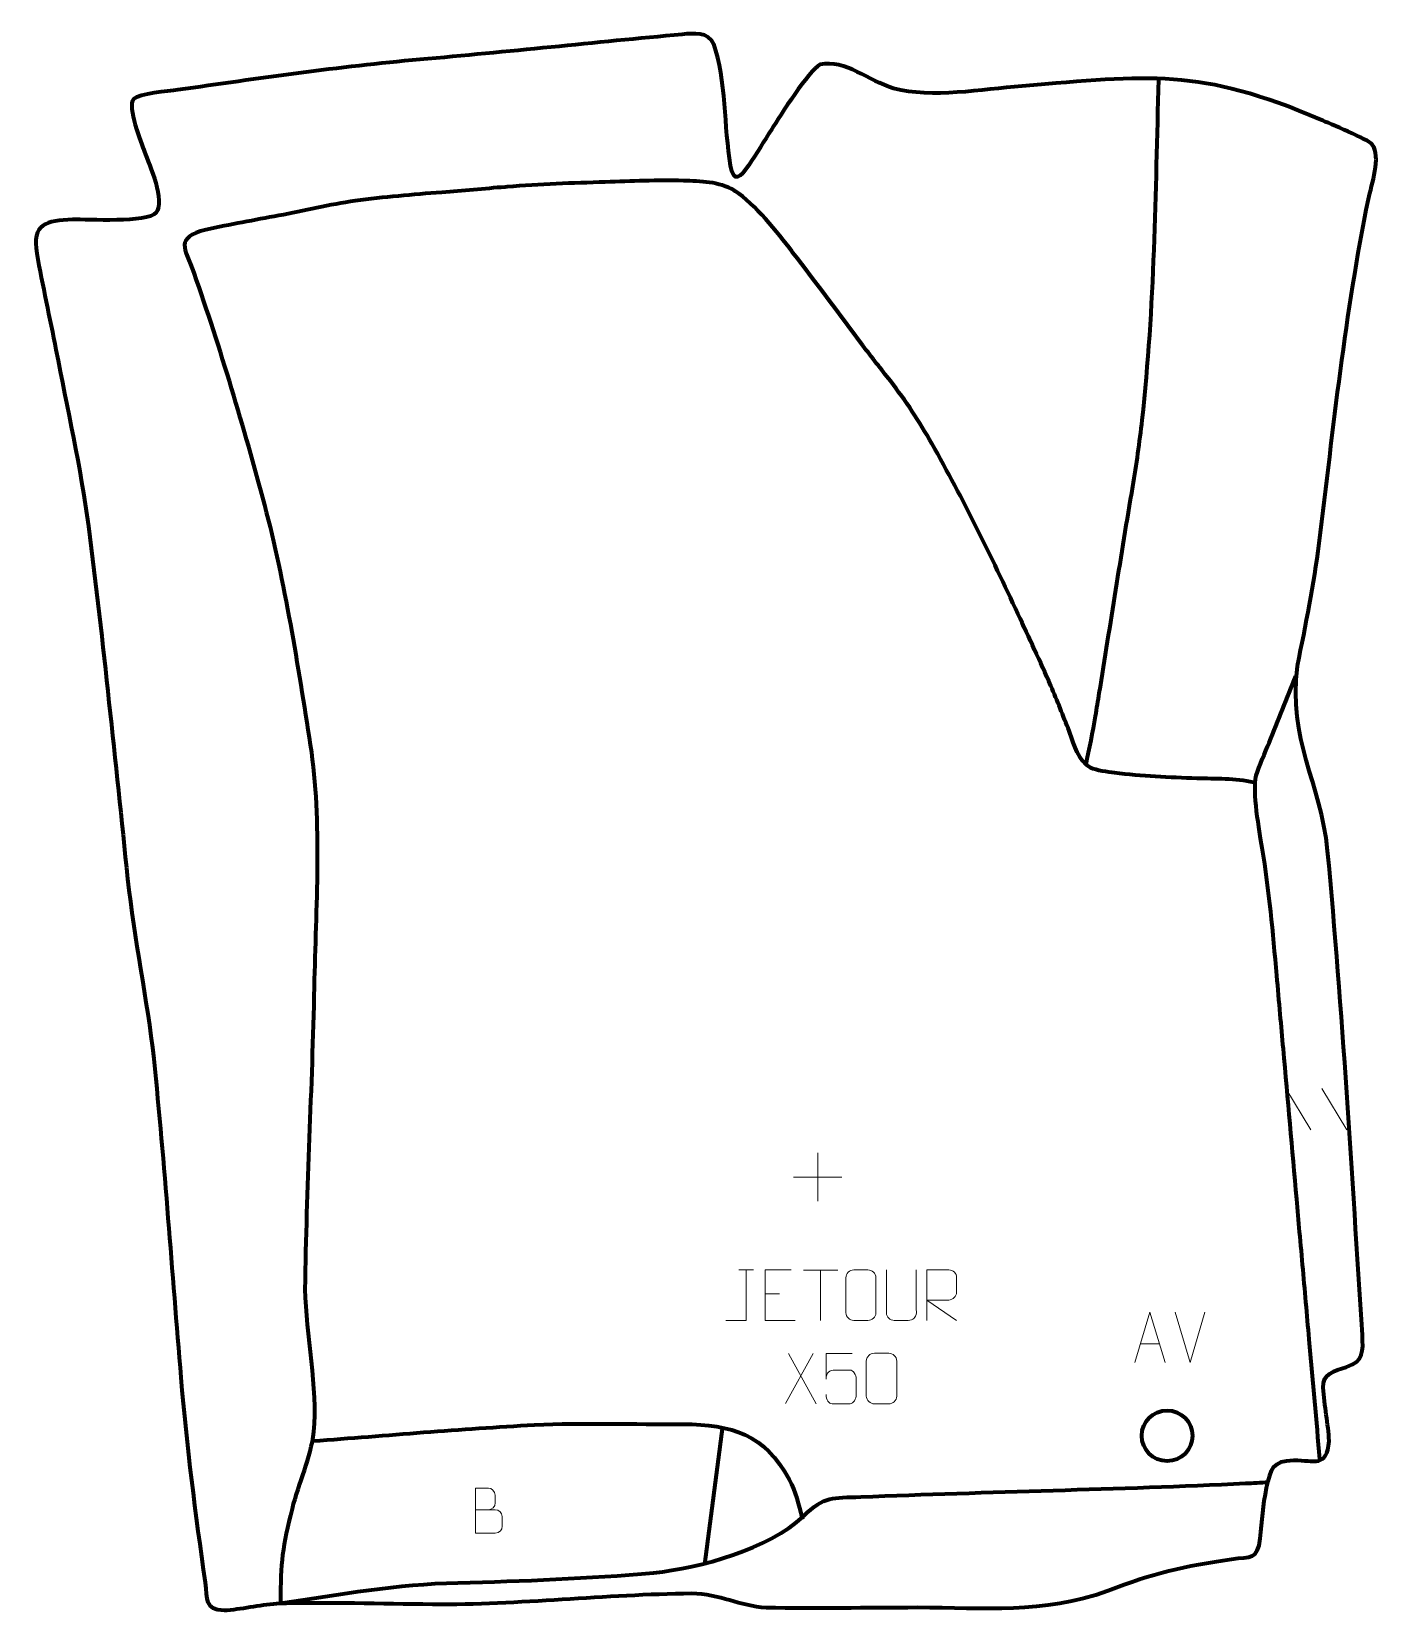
# Model space of a CAD drawing. Header units: millimetres. Extents: x 1039 to 1707, y 133 to 916.
import ezdxf

# ---------------------------------------------------------------- set-up
doc = ezdxf.new("R2010")
doc.units = ezdxf.units.MM
doc.header["$MEASUREMENT"] = 0
doc.layers.add('layer 1', color=7, linetype='Continuous')
doc.layers.add('layer 2', color=7, linetype='Continuous')

msp = doc.modelspace()

# ---------------------------------------------------------------- linework, layer by layer
at = {"layer": 'layer 1', "color": 142, "lineweight": 200}
msp.add_ellipse((1600.9803, 221.3313), major_axis=(0, 12.5396), ratio=1, dxfattribs=at)
at = {"layer": 'layer 1', "color": 142, "lineweight": 158}
for points, knots in [([(1596.7262, 892.3869), (1595.0631, 836.0788), (1594.7291, 779.8895), (1588.4896, 723.8226), (1588.4896, 723.8226), (1587.214, 712.7992), (1585.6692, 701.8562), (1583.8298, 690.9128), (1583.8298, 690.9128), (1578.0121, 656.9048), (1572.7792, 622.7978), (1567.2389, 588.7439), (1567.2389, 588.7439), (1566.6226, 584.9655), (1566.0055, 581.1873), (1565.3877, 577.4092), (1565.3877, 577.4092), (1564.1057, 569.5739), (1562.2591, 561.1941), (1560.7273, 553.3361)], [0, 0, 0, 0, 0.16666667, 0.16666667, 0.16666667, 0.16666667, 0.33333333, 0.33333333, 0.33333333, 0.33333333, 0.5, 0.5, 0.5, 0.5, 0.66666667, 0.66666667, 0.66666667, 0.66666667, 1, 1, 1, 1]), ([(1643.8044, 544.5326), (1634.8239, 546.6722), (1625.0299, 546.2568), (1615.7425, 546.5633), (1615.7425, 546.5633), (1602.0374, 547.0159), (1588.5137, 547.6557), (1574.8852, 549.2841), (1574.8852, 549.2841), (1571.5482, 549.6974), (1566.0653, 550.4073), (1563.0345, 551.8404), (1563.0345, 551.8404), (1556.9652, 555.271), (1555.1373, 563.1031), (1552.8101, 569.1589), (1552.8101, 569.1589), (1552.8101, 569.1589), (1552.4721, 570.0383), (1552.4721, 570.0383), (1552.4721, 570.0383), (1549.5093, 577.5217), (1546.608, 584.9869), (1543.4237, 592.3828), (1543.4237, 592.3828), (1538.1652, 604.3051), (1532.6177, 616.1007), (1527.148, 627.9272), (1527.148, 627.9272), (1513.9266, 656.5736), (1500.0697, 684.7537), (1484.5185, 712.2196), (1484.5185, 712.2196), (1478.2458, 723.2238), (1471.7912, 733.1507), (1464.0345, 743.183), (1464.0345, 743.183), (1459.5003, 749.0171), (1454.8747, 754.7581), (1450.4178, 760.6552), (1450.4178, 760.6552), (1438.9605, 776.0587), (1427.4856, 791.4393), (1415.7762, 806.6531), (1415.7762, 806.6531), (1415.7762, 806.6531), (1415.1895, 807.4129), (1415.1895, 807.4129), (1415.1895, 807.4129), (1408.393, 816.2009), (1396.5924, 831.1686), (1387.3932, 836.9836), (1387.3932, 836.9836), (1387.3932, 836.9836), (1386.7703, 837.3773), (1386.7703, 837.3773), (1386.7703, 837.3773), (1379.1019, 841.8685), (1370.1893, 841.9431), (1361.5565, 842.2487), (1361.5565, 842.2487), (1348.6607, 842.6721), (1335.8124, 841.9389), (1322.9322, 841.5453), (1322.9322, 841.5453), (1306.7077, 841.1267), (1290.5535, 840.4853), (1274.3699, 839.2128), (1274.3699, 839.2128), (1274.3699, 839.2128), (1273.4159, 839.1369), (1273.4159, 839.1369), (1273.4159, 839.1369), (1262.9337, 838.2835), (1252.4626, 837.3168), (1241.9772, 836.4965), (1241.9772, 836.4965), (1227.6433, 835.3829), (1213.3364, 834.1887), (1199.087, 832.2388), (1199.087, 832.2388), (1186.7021, 830.5254), (1173.714, 827.3252), (1161.2886, 824.9971), (1161.2886, 824.9971), (1149.3692, 822.7628), (1137.1485, 820.5514), (1125.3112, 817.9977), (1125.3112, 817.9977), (1109.7055, 813.8661), (1114.7463, 809.1799), (1119.2665, 796.6066), (1119.2665, 796.6066), (1132.3691, 759.3425), (1143.9899, 720.0928), (1154.2308, 681.927), (1154.2308, 681.927), (1164.3901, 643.3638), (1170.7228, 602.5492), (1176.9229, 563.1277), (1176.9229, 563.1277), (1182.808, 525.0819), (1179.5526, 482.0348), (1178.8342, 443.372), (1178.8342, 443.372), (1177.8005, 393.5521), (1174.917, 343.6655), (1174.3018, 293.8802), (1174.3018, 293.8802), (1174.6725, 271.3435), (1180.6541, 244.8775), (1178.556, 223.2566), (1178.556, 223.2566), (1176.9815, 210.1921), (1171.1305, 197.9945), (1167.8963, 185.2409), (1167.8963, 185.2409), (1163.2725, 166.9834), (1162.0139, 158.1253), (1162.2598, 139.2239), (1162.2598, 139.2239), (1162.2598, 139.2239), (1162.2701, 138.4407), (1162.2701, 138.4407)], [0, 0, 0, 0, 0.03125, 0.03125, 0.03125, 0.03125, 0.0625, 0.0625, 0.0625, 0.0625, 0.09375, 0.09375, 0.09375, 0.09375, 0.125, 0.125, 0.125, 0.125, 0.15625, 0.15625, 0.15625, 0.15625, 0.1875, 0.1875, 0.1875, 0.1875, 0.21875, 0.21875, 0.21875, 0.21875, 0.25, 0.25, 0.25, 0.25, 0.28125, 0.28125, 0.28125, 0.28125, 0.3125, 0.3125, 0.3125, 0.3125, 0.34375, 0.34375, 0.34375, 0.34375, 0.375, 0.375, 0.375, 0.375, 0.40625, 0.40625, 0.40625, 0.40625, 0.4375, 0.4375, 0.4375, 0.4375, 0.46875, 0.46875, 0.46875, 0.46875, 0.5, 0.5, 0.5, 0.5, 0.53125, 0.53125, 0.53125, 0.53125, 0.5625, 0.5625, 0.5625, 0.5625, 0.59375, 0.59375, 0.59375, 0.59375, 0.625, 0.625, 0.625, 0.625, 0.65625, 0.65625, 0.65625, 0.65625, 0.6875, 0.6875, 0.6875, 0.6875, 0.71875, 0.71875, 0.71875, 0.71875, 0.75, 0.75, 0.75, 0.75, 0.78125, 0.78125, 0.78125, 0.78125, 0.8125, 0.8125, 0.8125, 0.8125, 0.84375, 0.84375, 0.84375, 0.84375, 0.875, 0.875, 0.875, 0.875, 0.90625, 0.90625, 0.90625, 0.90625, 0.9375, 0.9375, 0.9375, 0.9375, 1, 1, 1, 1]), ([(1676.5932, 209.7306), (1674.893, 228.793), (1673.1929, 247.8554), (1671.4927, 266.9178), (1671.4927, 266.9178), (1670.9543, 272.9543), (1670.4159, 278.9907), (1669.8775, 285.0271), (1669.8775, 285.0271), (1668.7724, 297.4177), (1667.6673, 309.8082), (1666.5622, 322.1988), (1666.5622, 322.1988), (1666.0805, 327.5998), (1665.5988, 333.0008), (1665.1171, 338.4019), (1665.1171, 338.4019), (1662.9069, 363.183), (1660.6966, 387.9641), (1658.4864, 412.7452), (1658.4864, 412.7452), (1657.9763, 418.464), (1657.4663, 424.1826), (1656.9563, 429.9014), (1656.9563, 429.9014), (1656.3895, 436.2555), (1655.8228, 442.6097), (1655.2561, 448.9637), (1655.2561, 448.9637), (1653.3474, 470.662), (1651.57, 490.703), (1648.0242, 512.2786), (1648.0242, 512.2786), (1646.6696, 520.521), (1643.0001, 540.2432), (1645.0746, 547.9402), (1645.0746, 547.9402), (1646.3085, 552.5184), (1649.5807, 559.4373), (1651.4636, 564.1654), (1651.4636, 564.1654), (1655.8472, 575.1733), (1660.2453, 586.1754), (1664.6303, 597.1827)], [0, 0, 0, 0, 0.08333333, 0.08333333, 0.08333333, 0.08333333, 0.16666667, 0.16666667, 0.16666667, 0.16666667, 0.25, 0.25, 0.25, 0.25, 0.33333333, 0.33333333, 0.33333333, 0.33333333, 0.41666667, 0.41666667, 0.41666667, 0.41666667, 0.5, 0.5, 0.5, 0.5, 0.58333333, 0.58333333, 0.58333333, 0.58333333, 0.66666667, 0.66666667, 0.66666667, 0.66666667, 0.75, 0.75, 0.75, 0.75, 0.83333333, 0.83333333, 0.83333333, 0.83333333, 1, 1, 1, 1]), ([(1178.4312, 218.7701), (1214.8325, 221.4302), (1251.4517, 224.8262), (1287.8752, 226.6951), (1287.8752, 226.6951), (1312.1783, 227.864), (1337.038, 226.9451), (1361.4447, 227.1023), (1361.4447, 227.1023), (1385.6351, 226.8469), (1401.7966, 222.1713), (1413.9458, 199.6387), (1413.9458, 199.6387), (1417.1818, 193.6369), (1418.6383, 187.3369), (1420.261, 180.7864), (1420.261, 180.7864), (1420.261, 180.7864), (1420.4951, 179.8412), (1420.4951, 179.8412)], [0, 0, 0, 0, 0.16666667, 0.16666667, 0.16666667, 0.16666667, 0.33333333, 0.33333333, 0.33333333, 0.33333333, 0.5, 0.5, 0.5, 0.5, 0.66666667, 0.66666667, 0.66666667, 0.66666667, 1, 1, 1, 1]), ([(1162.2701, 138.4407), (1192.2447, 142.9704), (1219.4593, 147.9147), (1250.0047, 148.638), (1250.0047, 148.638), (1282.1653, 149.4196), (1314.7876, 150.7748), (1346.8377, 153.512), (1346.8377, 153.512), (1369.8145, 156.0167), (1404.0789, 165.2396), (1420.955, 181.5946), (1420.955, 181.5946), (1431.5855, 191.7531), (1435.2671, 190.5405), (1449.3865, 191.1224), (1449.3865, 191.1224), (1512.8004, 193.6574), (1576.3716, 194.8257), (1639.7384, 197.8037), (1639.7384, 197.8037), (1643.4927, 197.9802), (1647.2459, 198.2033), (1650.9988, 198.4099)], [0, 0, 0, 0, 0.14285714, 0.14285714, 0.14285714, 0.14285714, 0.28571429, 0.28571429, 0.28571429, 0.28571429, 0.42857143, 0.42857143, 0.42857143, 0.42857143, 0.57142857, 0.57142857, 0.57142857, 0.57142857, 0.71428571, 0.71428571, 0.71428571, 0.71428571, 1, 1, 1, 1])]:
    msp.add_open_spline(points, degree=3, knots=knots, dxfattribs=at)
msp.add_open_spline([(1380.8591, 226.0247), (1380.8591, 226.0247), (1372.0115, 157.7227), (1372.0115, 157.7227)], degree=3, dxfattribs=at)
at = {"layer": 'layer 2', "color": 242, "lineweight": 158}
msp.add_open_spline([(1231.0975, 902.1841), (1274.4594, 905.9724), (1317.7061, 910.6184), (1361.0331, 914.6591), (1361.0331, 914.6591), (1366.6153, 915.1767), (1373.9313, 915.9966), (1376.6348, 909.8851), (1376.6348, 909.8851), (1382.7497, 892.4628), (1381.7778, 868.4874), (1384.8774, 849.85), (1384.8774, 849.85), (1386.4206, 840.5715), (1389.6651, 843.8403), (1393.9156, 849.97), (1393.9156, 849.97), (1397.7419, 855.4881), (1401.6221, 862.0582), (1405.3133, 867.8224), (1405.3133, 867.8224), (1409.4162, 874.2292), (1423.4799, 896.5487), (1429.2145, 899.825), (1429.2145, 899.825), (1441.991, 902.2222), (1453.2351, 891.6945), (1465.5186, 887.9144), (1465.5186, 887.9144), (1484.788, 882.8773), (1509.1782, 887.4734), (1529.0937, 889.0396), (1529.0937, 889.0396), (1592.0713, 894.3255), (1616.8436, 898.1672), (1677.0088, 872.399), (1677.0088, 872.399), (1681.2477, 870.5891), (1700.4375, 862.6087), (1702.4634, 860.2269), (1702.4634, 860.2269), (1706.992, 854.0083), (1702.1197, 840.2568), (1700.6096, 833.1179), (1700.6096, 833.1179), (1689.0581, 776.3651), (1683.3412, 720.2113), (1676.225, 662.9048), (1676.225, 662.9048), (1673.5724, 642.3088), (1669.6368, 622.6386), (1665.5232, 602.3261), (1665.5232, 602.3261), (1660.6018, 565.094), (1676.9908, 545.4176), (1680.4189, 510.7672), (1680.4189, 510.7672), (1687.8749, 431.0805), (1692.4488, 351.1518), (1697.6163, 271.2931), (1697.6163, 271.2931), (1697.9359, 262.8853), (1698.495, 258.4294), (1689.5678, 255.3284), (1689.5678, 255.3284), (1683.7915, 253.3845), (1677.9086, 252.3337), (1678.2283, 245.0623), (1678.2283, 245.0623), (1678.7763, 236.1218), (1680.6841, 227.277), (1681.1845, 218.5956), (1681.1845, 218.5956), (1680.0197, 205.4821), (1673.8925, 209.2658), (1663.5976, 209.2226), (1663.5976, 209.2226), (1653.1791, 209.179), (1652.368, 204.9101), (1650.2195, 195.5416), (1650.2195, 195.5416), (1648.3829, 186.6474), (1647.8674, 179.5131), (1647.0646, 170.5821), (1647.0646, 170.5821), (1645.6408, 159.6744), (1642.5636, 161.7079), (1632.8375, 160.3079), (1632.8375, 160.3079), (1609.3482, 156.8549), (1593.9782, 153.3384), (1571.7332, 144.7386), (1571.7332, 144.7386), (1538.9469, 132.98), (1511.0526, 136.5141), (1477.2487, 136.452), (1477.2487, 136.452), (1452.4674, 136.3988), (1427.3041, 135.9648), (1402.5667, 136.3714), (1402.5667, 136.3714), (1389.1919, 137.1824), (1379.8632, 143.1962), (1365.6647, 143.3906), (1365.6647, 143.3906), (1322.7252, 143.0253), (1280.5834, 137.6858), (1237.3887, 138.0487), (1237.3887, 138.0487), (1211.7829, 138.2902), (1185.8593, 139.2581), (1160.2872, 138.3677), (1160.2872, 138.3677), (1151.5332, 137.7526), (1142.6206, 135.4291), (1134.2544, 135.0121), (1134.2544, 135.0121), (1124.306, 135.6124), (1126.0311, 140.2832), (1124.8353, 148.8045), (1124.8353, 148.8045), (1120.0251, 182.8882), (1115.7212, 215.8212), (1112.8617, 250.1654), (1112.8617, 250.1654), (1108.4803, 302.6107), (1104.7471, 355.478), (1099.481, 407.8064), (1099.481, 407.8064), (1096.0313, 437.6972), (1089.7475, 466.8579), (1086.5478, 496.9411), (1086.5478, 496.9411), (1080.3509, 554.9508), (1074.5607, 613.4558), (1067.1663, 671.2958), (1067.1663, 671.2958), (1063.2677, 700.2893), (1056.5532, 729.8203), (1051.0705, 758.6592), (1051.0705, 758.6592), (1048.02, 774.4781), (1044.3048, 790.3364), (1041.5856, 806.1834), (1041.5856, 806.1834), (1039.0268, 821.0958), (1046.3333, 822.4328), (1059.2728, 823.0398), (1059.2728, 823.0398), (1066.7034, 823.119), (1096.3648, 821.2993), (1100.5236, 826.3979), (1100.5236, 826.3979), (1105.3047, 832.2597), (1097.368, 849.8514), (1094.8889, 856.5908), (1094.8889, 856.5908), (1093.3629, 860.7391), (1086.0992, 879.2346), (1089.4249, 882.5369), (1089.4249, 882.5369), (1092.4883, 885.5788), (1106.4338, 886.4487), (1111.4441, 887.1608), (1111.4441, 887.1608), (1151.2857, 892.8234), (1190.9924, 898.6219), (1231.0975, 902.1841)], degree=3, knots=[0, 0, 0, 0, 0.02325581, 0.02325581, 0.02325581, 0.02325581, 0.04651163, 0.04651163, 0.04651163, 0.04651163, 0.06976744, 0.06976744, 0.06976744, 0.06976744, 0.09302326, 0.09302326, 0.09302326, 0.09302326, 0.11627907, 0.11627907, 0.11627907, 0.11627907, 0.13953488, 0.13953488, 0.13953488, 0.13953488, 0.1627907, 0.1627907, 0.1627907, 0.1627907, 0.18604651, 0.18604651, 0.18604651, 0.18604651, 0.20930233, 0.20930233, 0.20930233, 0.20930233, 0.23255814, 0.23255814, 0.23255814, 0.23255814, 0.25581395, 0.25581395, 0.25581395, 0.25581395, 0.27906977, 0.27906977, 0.27906977, 0.27906977, 0.30232558, 0.30232558, 0.30232558, 0.30232558, 0.3255814, 0.3255814, 0.3255814, 0.3255814, 0.34883721, 0.34883721, 0.34883721, 0.34883721, 0.37209302, 0.37209302, 0.37209302, 0.37209302, 0.39534884, 0.39534884, 0.39534884, 0.39534884, 0.41860465, 0.41860465, 0.41860465, 0.41860465, 0.44186047, 0.44186047, 0.44186047, 0.44186047, 0.46511628, 0.46511628, 0.46511628, 0.46511628, 0.48837209, 0.48837209, 0.48837209, 0.48837209, 0.51162791, 0.51162791, 0.51162791, 0.51162791, 0.53488372, 0.53488372, 0.53488372, 0.53488372, 0.55813953, 0.55813953, 0.55813953, 0.55813953, 0.58139535, 0.58139535, 0.58139535, 0.58139535, 0.60465116, 0.60465116, 0.60465116, 0.60465116, 0.62790698, 0.62790698, 0.62790698, 0.62790698, 0.65116279, 0.65116279, 0.65116279, 0.65116279, 0.6744186, 0.6744186, 0.6744186, 0.6744186, 0.69767442, 0.69767442, 0.69767442, 0.69767442, 0.72093023, 0.72093023, 0.72093023, 0.72093023, 0.74418605, 0.74418605, 0.74418605, 0.74418605, 0.76744186, 0.76744186, 0.76744186, 0.76744186, 0.79069767, 0.79069767, 0.79069767, 0.79069767, 0.81395349, 0.81395349, 0.81395349, 0.81395349, 0.8372093, 0.8372093, 0.8372093, 0.8372093, 0.86046512, 0.86046512, 0.86046512, 0.86046512, 0.88372093, 0.88372093, 0.88372093, 0.88372093, 0.90697674, 0.90697674, 0.90697674, 0.90697674, 0.93023256, 0.93023256, 0.93023256, 0.93023256, 0.95348837, 0.95348837, 0.95348837, 0.95348837, 1, 1, 1, 1], dxfattribs=at)
at = {"layer": 'layer 2', "color": 250, "lineweight": 9}
for points in [[(1659.7983, 393.177), (1659.7983, 393.177), (1672.1626, 372.6327), (1672.1626, 372.6327)], [(1677.5282, 393.177), (1677.5282, 393.177), (1689.8925, 372.6327), (1689.8925, 372.6327)], [(1428.0398, 361.2916), (1428.0398, 361.2916), (1428.0398, 337.3137), (1428.0398, 337.3137)], [(1416.0509, 349.3026), (1416.0509, 349.3026), (1440.0288, 349.3026), (1440.0288, 349.3026)], [(1389.0673, 303.3511), (1389.0673, 303.3511), (1396.2355, 303.3511), (1396.2355, 303.3511)], [(1420.9389, 303.3276), (1420.9389, 303.3276), (1437.9261, 303.3276), (1437.9261, 303.3276)], [(1429.4327, 278.3976), (1429.4327, 278.3976), (1429.4327, 303.3511), (1429.4327, 303.3511)], [(1401.9996, 291.4714), (1401.9996, 291.4714), (1409.1677, 291.4714), (1409.1677, 291.4714)], [(1612.3503, 257.577), (1612.3503, 257.577), (1605.0285, 282.5306), (1605.0285, 282.5306)], [(1619.6722, 282.5306), (1619.6722, 282.5306), (1612.3504, 257.577), (1612.3504, 257.577)], [(1587.7134, 266.8337), (1587.7134, 266.8337), (1597.2091, 266.8337), (1597.2091, 266.8337)], [(1425.8018, 262.1084), (1425.8018, 262.1084), (1412.0612, 237.2126), (1412.0612, 237.2126)], [(1413.5158, 262.1084), (1413.5158, 262.1084), (1427.2564, 237.1549), (1427.2564, 237.1549)]]:
    msp.add_open_spline(points, degree=3, dxfattribs=at)
for points, knots in [([(1382.6294, 278.3975), (1382.6294, 278.3975), (1392.6514, 278.3975), (1392.6514, 278.3975), (1392.6514, 278.3975), (1392.6514, 278.3975), (1392.6514, 303.3511), (1392.6514, 303.3511)], [0, 0, 0, 0, 0.33333333, 0.33333333, 0.33333333, 0.33333333, 1, 1, 1, 1]), ([(1414.8735, 303.3511), (1414.8735, 303.3511), (1401.9996, 303.3511), (1401.9996, 303.3511), (1401.9996, 303.3511), (1401.9996, 303.3511), (1401.9996, 278.3975), (1401.9996, 278.3975), (1401.9996, 278.3975), (1401.9996, 278.3975), (1416.8654, 278.3975), (1416.8654, 278.3975)], [0, 0, 0, 0, 0.25, 0.25, 0.25, 0.25, 0.5, 0.5, 0.5, 0.5, 1, 1, 1, 1]), ([(1445.9129, 303.3508), (1448.2386, 303.3508), (1450.5647, 303.3508), (1452.8908, 303.3508), (1452.8908, 303.3508), (1454.8374, 303.3864), (1456.8288, 301.8948), (1456.8555, 299.4572), (1456.8555, 299.4572), (1456.8551, 293.7103), (1456.8551, 287.963), (1456.8555, 282.2153), (1456.8555, 282.2153), (1456.7157, 279.8919), (1455.0385, 278.4123), (1452.8908, 278.4015), (1452.8908, 278.4015), (1450.5589, 278.4019), (1448.227, 278.4019), (1445.8955, 278.4015), (1445.8955, 278.4015), (1443.9705, 278.2961), (1441.9984, 280.1806), (1442.0096, 282.1979), (1442.0096, 282.1979), (1442.0099, 287.968), (1442.0099, 293.7377), (1442.0096, 299.507), (1442.0096, 299.507), (1442.0138, 301.6451), (1443.7605, 303.3643), (1445.9129, 303.3508)], [0, 0, 0, 0, 0.11111111, 0.11111111, 0.11111111, 0.11111111, 0.22222222, 0.22222222, 0.22222222, 0.22222222, 0.33333333, 0.33333333, 0.33333333, 0.33333333, 0.44444444, 0.44444444, 0.44444444, 0.44444444, 0.55555556, 0.55555556, 0.55555556, 0.55555556, 0.66666667, 0.66666667, 0.66666667, 0.66666667, 0.77777778, 0.77777778, 0.77777778, 0.77777778, 1, 1, 1, 1]), ([(1476.7597, 303.3553), (1476.7593, 297.8158), (1476.8551, 287.614), (1476.8555, 282.0736), (1476.8555, 282.0736), (1476.7157, 279.8341), (1475.0385, 278.4079), (1472.8908, 278.3974), (1472.8908, 278.3974), (1470.5589, 278.3978), (1468.227, 278.3978), (1465.8955, 278.3974), (1465.8955, 278.3974), (1463.9705, 278.2959), (1461.9984, 280.1124), (1462.0096, 282.0569), (1462.0096, 282.0569), (1462.0099, 287.6188), (1462.1053, 297.7942), (1462.1049, 303.3553)], [0, 0, 0, 0, 0.16666667, 0.16666667, 0.16666667, 0.16666667, 0.33333333, 0.33333333, 0.33333333, 0.33333333, 0.5, 0.5, 0.5, 0.5, 0.66666667, 0.66666667, 0.66666667, 0.66666667, 1, 1, 1, 1]), ([(1482.1004, 278.3976), (1482.1004, 278.3976), (1482.1004, 303.3511), (1482.1004, 303.3511), (1482.1004, 303.3511), (1485.6952, 303.3511), (1489.2907, 303.3511), (1492.8859, 303.3511), (1492.8859, 303.3511), (1495.2112, 303.3134), (1496.7685, 301.8234), (1496.7644, 299.457), (1496.7644, 299.457), (1496.764, 297.4215), (1496.764, 294.3621), (1496.7644, 292.3261), (1496.7644, 292.3261), (1496.7579, 290.4506), (1494.9456, 288.5088), (1492.9361, 288.4897), (1492.9361, 288.4897), (1492.9361, 288.4897), (1482.1004, 288.4897), (1482.1004, 288.4897), (1482.1004, 288.4897), (1482.1004, 288.4897), (1496.7551, 278.3976), (1496.7551, 278.3976)], [0, 0, 0, 0, 0.125, 0.125, 0.125, 0.125, 0.25, 0.25, 0.25, 0.25, 0.375, 0.375, 0.375, 0.375, 0.5, 0.5, 0.5, 0.5, 0.625, 0.625, 0.625, 0.625, 0.75, 0.75, 0.75, 0.75, 1, 1, 1, 1]), ([(1584.9908, 257.5843), (1584.9908, 257.5843), (1592.3618, 282.5378), (1592.3618, 282.5378), (1592.3618, 282.5378), (1592.3618, 282.5378), (1599.9317, 257.5843), (1599.9317, 257.5843)], [0, 0, 0, 0, 0.33333333, 0.33333333, 0.33333333, 0.33333333, 1, 1, 1, 1]), ([(1445.0529, 262.0864), (1445.0529, 262.0864), (1432.2012, 262.0864), (1432.2012, 262.0864), (1432.2012, 262.0864), (1432.2015, 257.8558), (1432.2015, 253.6249), (1432.2012, 249.3937), (1432.2012, 249.3937), (1432.2009, 252.7038), (1433.8319, 253.7756), (1436.6439, 253.8361), (1436.6439, 253.8361), (1439.0835, 253.8364), (1441.523, 253.8364), (1443.9622, 253.8361), (1443.9622, 253.8361), (1445.612, 253.8429), (1447.0869, 251.4624), (1447.1154, 249.3937), (1447.1154, 249.3937), (1447.1151, 246.8064), (1447.1151, 244.2188), (1447.1154, 241.6311), (1447.1154, 241.6311), (1447.1616, 239.6717), (1445.6622, 237.2354), (1444.0363, 237.1769), (1444.0363, 237.1769), (1442.0798, 237.1772), (1437.1848, 237.1772), (1435.2278, 237.1769), (1435.2278, 237.1769), (1433.3823, 237.1681), (1432.2752, 239.1329), (1432.2544, 241.684)], [0, 0, 0, 0, 0.1, 0.1, 0.1, 0.1, 0.2, 0.2, 0.2, 0.2, 0.3, 0.3, 0.3, 0.3, 0.4, 0.4, 0.4, 0.4, 0.5, 0.5, 0.5, 0.5, 0.6, 0.6, 0.6, 0.6, 0.7, 0.7, 0.7, 0.7, 0.8, 0.8, 0.8, 0.8, 1, 1, 1, 1]), ([(1456.0781, 262.1309), (1458.4442, 262.1309), (1460.8107, 262.1309), (1463.1772, 262.1309), (1463.1772, 262.1309), (1465.1577, 262.1665), (1467.1837, 260.6722), (1467.2108, 258.2301), (1467.2108, 258.2301), (1467.2104, 252.4727), (1467.2104, 246.7149), (1467.2108, 240.9567), (1467.2108, 240.9567), (1467.0687, 238.6291), (1465.3623, 237.1468), (1463.1772, 237.136), (1463.1772, 237.136), (1460.8048, 237.1364), (1458.4324, 237.1364), (1456.0604, 237.136), (1456.0604, 237.136), (1454.1019, 237.0304), (1452.0955, 238.9183), (1452.1069, 240.9393), (1452.1069, 240.9393), (1452.1073, 246.7199), (1452.1073, 252.5002), (1452.1069, 258.28), (1452.1069, 258.28), (1452.1112, 260.422), (1453.8883, 262.1445), (1456.0781, 262.1309)], [0, 0, 0, 0, 0.11111111, 0.11111111, 0.11111111, 0.11111111, 0.22222222, 0.22222222, 0.22222222, 0.22222222, 0.33333333, 0.33333333, 0.33333333, 0.33333333, 0.44444444, 0.44444444, 0.44444444, 0.44444444, 0.55555556, 0.55555556, 0.55555556, 0.55555556, 0.66666667, 0.66666667, 0.66666667, 0.66666667, 0.77777778, 0.77777778, 0.77777778, 0.77777778, 1, 1, 1, 1]), ([(1258.6628, 184.7315), (1261.9218, 184.7319), (1265.1812, 184.7319), (1268.4409, 184.7315), (1268.4409, 184.7315), (1270.2102, 184.716), (1271.9331, 183.161), (1271.9331, 181.3252), (1271.9331, 181.3252), (1271.9328, 180.3144), (1271.9328, 177.5831), (1271.9331, 176.572), (1271.9331, 176.572), (1271.949, 174.9079), (1270.5677, 173.1041), (1268.4883, 173.1193), (1268.4883, 173.1193), (1265.2283, 173.1196), (1261.9686, 173.1196), (1258.7093, 173.1193), (1258.7093, 173.1193), (1258.7093, 180.5697), (1258.7093, 188.0198), (1258.7093, 195.4696), (1258.7093, 195.4696), (1260.8354, 195.4696), (1262.9618, 195.4696), (1265.0883, 195.4696), (1265.0883, 195.4696), (1266.5938, 195.4854), (1268.4718, 193.7742), (1268.4877, 192.0165), (1268.4877, 192.0165), (1268.4873, 190.1659), (1268.4873, 190.0352), (1268.4877, 188.1843), (1268.4877, 188.1843), (1268.5031, 186.3337), (1266.8422, 184.716), (1265.0418, 184.7315)], [0, 0, 0, 0, 0.09090909, 0.09090909, 0.09090909, 0.09090909, 0.18181818, 0.18181818, 0.18181818, 0.18181818, 0.27272727, 0.27272727, 0.27272727, 0.27272727, 0.36363636, 0.36363636, 0.36363636, 0.36363636, 0.45454545, 0.45454545, 0.45454545, 0.45454545, 0.54545455, 0.54545455, 0.54545455, 0.54545455, 0.63636364, 0.63636364, 0.63636364, 0.63636364, 0.72727273, 0.72727273, 0.72727273, 0.72727273, 0.81818182, 0.81818182, 0.81818182, 0.81818182, 1, 1, 1, 1])]:
    msp.add_open_spline(points, degree=3, knots=knots, dxfattribs=at)

doc.saveas('drawing.dxf')
